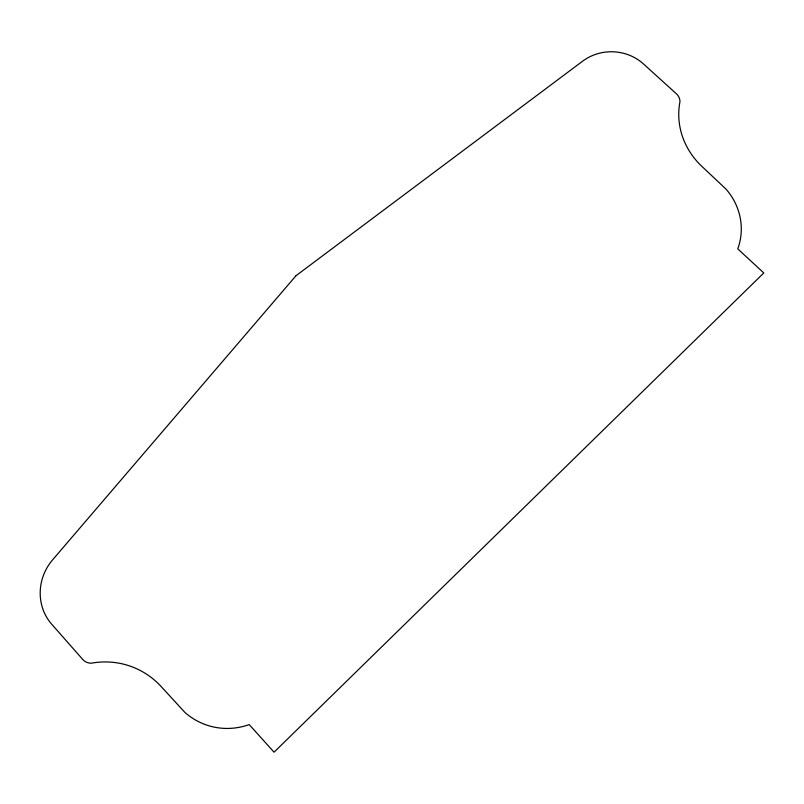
<?xml version="1.0" encoding="UTF-8"?>
<svg xmlns="http://www.w3.org/2000/svg" width="804" height="804" viewBox="0 0 804 804"><rect width="100%" height="100%" fill="white"/><g stroke="black" fill="none" stroke-linecap="round" stroke-linejoin="round"><path stroke-width="1.21" d="M296.033 275.692L52.612 559.845A49.124 46.471 -58.4 0 0 51.677 624.175L82.722 659.421A12.452 11.769 -62.9 0 0 91.254 663.21A85.224 80.109 -69.4 0 1 160.267 685.581L184.799 712.314A68.571 65.938 -69.5 0 0 249.21 724.585L274.063 752.192L763.8 272.948L737.77 248.878A64.863 61.295 9.9 0 0 726.012 189.121L700.917 165.473A78.219 72.33 9.3 0 1 679.963 101.716A11.568 10.753 4.7 0 0 676.415 93.807L643.461 63.928A45.939 42.813 1.4 0 0 582.659 61.154L296.033 275.692"/></g></svg>
